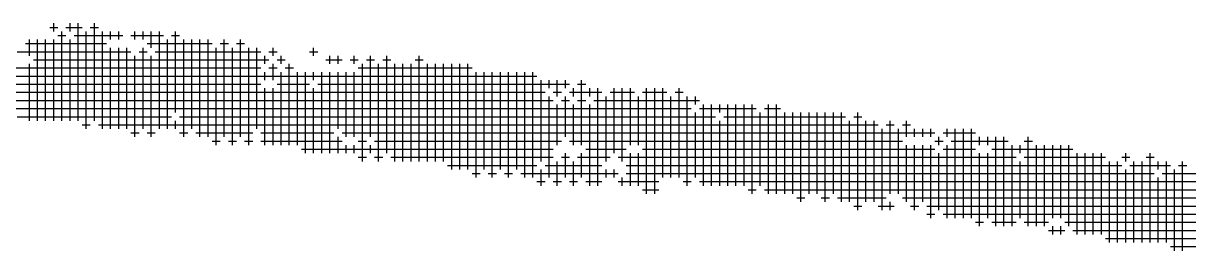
# Model space of a CAD drawing. Header units: feet. Extents: x 0 to 336400, y 0 to 237600.
# Drawn here: x 212533 to 213075, y 10754 to 10860 of the extents above; entities that cross this region are included whole.
import ezdxf

# ---------------------------------------------------------------- set-up
doc = ezdxf.new("R2010")
doc.units = ezdxf.units.FT
doc.header["$LTSCALE"] = 2200
doc.header["$MEASUREMENT"] = 0
doc.layers.add('CX-MISC', color=2, linetype='CONTINUOUS')

msp = doc.modelspace()

# ---------------------------------------------------------------- linework, layer by layer
at = {"layer": 'CX-MISC'}
for p, q in [((212546.82, 10856.38, 9817.04), (212546.82, 10860.16, 9817.04)), ((212554.38, 10856.38, 9817.04), (212554.38, 10860.16, 9817.04)), ((212558.16, 10814.8, 9817.04), (212558.16, 10860.16, 9817.04)), ((212565.72, 10814.8, 9817.04), (212565.72, 10860.16, 9817.04)), ((212544.93, 10858.27, 9817.04), (212548.71, 10858.27, 9817.04)), ((212548.71, 10854.49, 9817.04), (212552.49, 10854.49, 9817.04)), ((212550.6, 10814.8, 9817.04), (212550.6, 10856.38, 9817.04)), ((212552.49, 10858.27, 9817.04), (212560.05, 10858.27, 9817.04)), ((212556.27, 10854.49, 9817.04), (212578.95, 10854.49, 9817.04)), ((212561.94, 10811.02, 9817.04), (212561.94, 10856.38, 9817.04)), ((212563.83, 10858.27, 9817.04), (212567.61, 10858.27, 9817.04)), ((212569.5, 10811.02, 9817.04), (212569.5, 10856.38, 9817.04)), ((212573.28, 10852.6, 9817.04), (212573.28, 10856.38, 9817.04)), ((212577.06, 10852.6, 9817.04), (212577.06, 10856.38, 9817.04)), ((212582.73, 10854.49, 9817.04), (212597.85, 10854.49, 9817.04)), ((212584.62, 10852.6, 9817.04), (212584.62, 10856.38, 9817.04)), ((212588.4, 10852.6, 9817.04), (212588.4, 10856.38, 9817.04)), ((212592.18, 10848.82, 9817.04), (212592.18, 10856.38, 9817.04)), ((212595.96, 10811.02, 9817.04), (212595.96, 10856.38, 9817.04)), ((212601.63, 10854.49, 9817.04), (212605.41, 10854.49, 9817.04)), ((212603.52, 10818.58, 9817.04), (212603.52, 10856.38, 9817.04)), ((212533.59, 10850.71, 9817.04), (212571.39, 10850.71, 9817.04)), ((212535.48, 10845.04, 9817.04), (212535.48, 10852.6, 9817.04)), ((212539.26, 10814.8, 9817.04), (212539.26, 10852.6, 9817.04)), ((212543.04, 10814.8, 9817.04), (212543.04, 10852.6, 9817.04)), ((212546.82, 10814.8, 9817.04), (212546.82, 10852.6, 9817.04)), ((212554.38, 10814.8, 9817.04), (212554.38, 10852.6, 9817.04)), ((212573.28, 10811.02, 9817.04), (212573.28, 10848.82, 9817.04)), ((212577.06, 10811.02, 9817.04), (212577.06, 10848.82, 9817.04)), ((212580.84, 10811.02, 9817.04), (212580.84, 10848.82, 9817.04)), ((212588.4, 10811.02, 9817.04), (212588.4, 10848.82, 9817.04)), ((212590.29, 10850.71, 9817.04), (212620.53, 10850.71, 9817.04)), ((212599.74, 10811.02, 9817.04), (212599.74, 10852.6, 9817.04)), ((212607.3, 10807.24, 9817.04), (212607.3, 10852.6, 9817.04)), ((212611.08, 10811.02, 9817.04), (212611.08, 10852.6, 9817.04)), ((212614.86, 10807.24, 9817.04), (212614.86, 10852.6, 9817.04)), ((212618.64, 10807.24, 9817.04), (212618.64, 10852.6, 9817.04)), ((212622.42, 10803.46, 9817.04), (212622.42, 10848.82, 9817.04)), ((212624.31, 10850.71, 9817.04), (212628.09, 10850.71, 9817.04)), ((212626.2, 10807.24, 9817.04), (212626.2, 10852.6, 9817.04)), ((212629.98, 10803.46, 9817.04), (212629.98, 10848.82, 9817.04)), ((212631.87, 10850.71, 9817.04), (212635.65, 10850.71, 9817.04)), ((212633.76, 10807.24, 9817.04), (212633.76, 10852.6, 9817.04)), ((212637.54, 10803.46, 9817.04), (212637.54, 10848.82, 9817.04)), ((212641.32, 10811.02, 9817.04), (212641.32, 10848.82, 9817.04)), ((212648.88, 10845.04, 9817.04), (212648.88, 10848.82, 9817.04)), ((212667.78, 10845.04, 9817.04), (212667.78, 10848.82, 9817.04)), ((212529.81, 10846.93, 9817.04), (212582.73, 10846.93, 9817.04)), ((212584.62, 10807.24, 9817.04), (212584.62, 10845.04, 9817.04)), ((212586.51, 10846.93, 9817.04), (212590.29, 10846.93, 9817.04)), ((212592.18, 10807.24, 9817.04), (212592.18, 10845.04, 9817.04)), ((212594.07, 10846.93, 9817.04), (212643.21, 10846.93, 9817.04)), ((212645.1, 10841.26, 9817.04), (212645.1, 10845.04, 9817.04)), ((212646.99, 10846.93, 9817.04), (212650.77, 10846.93, 9817.04)), ((212652.66, 10841.26, 9817.04), (212652.66, 10845.04, 9817.04)), ((212665.89, 10846.93, 9817.04), (212669.67, 10846.93, 9817.04)), ((212675.34, 10841.26, 9817.04), (212675.34, 10845.04, 9817.04)), ((212679.12, 10841.26, 9817.04), (212679.12, 10845.04, 9817.04)), ((212686.68, 10841.26, 9817.04), (212686.68, 10845.04, 9817.04)), ((212694.24, 10807.24, 9817.04), (212694.24, 10845.04, 9817.04)), ((212701.8, 10799.68, 9817.04), (212701.8, 10845.04, 9817.04)), ((212716.92, 10795.9, 9817.04), (212716.92, 10845.04, 9817.04)), ((212367.27, 10839.37, 9817.04), (212643.21, 10839.37, 9817.04)), ((212535.48, 10814.8, 9817.04), (212535.48, 10841.26, 9817.04)), ((212537.37, 10843.15, 9817.04), (212646.99, 10843.15, 9817.04)), ((212646.99, 10839.37, 9817.04), (212650.77, 10839.37, 9817.04)), ((212648.88, 10833.7, 9817.04), (212648.88, 10841.26, 9817.04)), ((212650.77, 10843.15, 9817.04), (212654.55, 10843.15, 9817.04)), ((212654.55, 10839.37, 9817.04), (212658.33, 10839.37, 9817.04)), ((212656.44, 10803.46, 9817.04), (212656.44, 10841.26, 9817.04)), ((212673.45, 10843.15, 9817.04), (212681.01, 10843.15, 9817.04)), ((212684.79, 10843.15, 9817.04), (212688.57, 10843.15, 9817.04)), ((212688.57, 10839.37, 9817.04), (212741.49, 10839.37, 9817.04)), ((212690.46, 10795.9, 9817.04), (212690.46, 10841.26, 9817.04)), ((212692.35, 10843.15, 9817.04), (212696.13, 10843.15, 9817.04)), ((212698.02, 10795.9, 9817.04), (212698.02, 10841.26, 9817.04)), ((212699.91, 10843.15, 9817.04), (212703.69, 10843.15, 9817.04)), ((212705.58, 10795.9, 9817.04), (212705.58, 10841.26, 9817.04)), ((212709.36, 10795.9, 9817.04), (212709.36, 10841.26, 9817.04)), ((212713.14, 10795.9, 9817.04), (212713.14, 10841.26, 9817.04)), ((212715.03, 10843.15, 9817.04), (212718.81, 10843.15, 9817.04)), ((212720.7, 10795.9, 9817.04), (212720.7, 10841.26, 9817.04)), ((212724.48, 10795.9, 9817.04), (212724.48, 10841.26, 9817.04)), ((212728.26, 10795.9, 9817.04), (212728.26, 10841.26, 9817.04)), ((212732.04, 10792.12, 9817.04), (212732.04, 10841.26, 9817.04)), ((212735.82, 10792.12, 9817.04), (212735.82, 10841.26, 9817.04)), ((212739.6, 10792.12, 9817.04), (212739.6, 10841.26, 9817.04)), ((212378.61, 10835.59, 9817.04), (212771.73, 10835.59, 9817.04)), ((212645.1, 10833.7, 9817.04), (212645.1, 10837.48, 9817.04)), ((212652.66, 10803.46, 9817.04), (212652.66, 10837.48, 9817.04)), ((212660.22, 10803.46, 9817.04), (212660.22, 10837.48, 9817.04)), ((212664, 10799.68, 9817.04), (212664, 10837.48, 9817.04)), ((212667.78, 10833.7, 9817.04), (212667.78, 10837.48, 9817.04)), ((212671.56, 10799.68, 9817.04), (212671.56, 10837.48, 9817.04)), ((212675.34, 10799.68, 9817.04), (212675.34, 10837.48, 9817.04)), ((212679.12, 10811.02, 9817.04), (212679.12, 10837.48, 9817.04)), ((212682.9, 10807.24, 9817.04), (212682.9, 10837.48, 9817.04)), ((212686.68, 10807.24, 9817.04), (212686.68, 10837.48, 9817.04)), ((212743.38, 10788.34, 9817.04), (212743.38, 10837.48, 9817.04)), ((212747.16, 10792.12, 9817.04), (212747.16, 10837.48, 9817.04)), ((212750.94, 10788.34, 9817.04), (212750.94, 10837.48, 9817.04)), ((212754.72, 10792.12, 9817.04), (212754.72, 10837.48, 9817.04)), ((212758.5, 10788.34, 9817.04), (212758.5, 10837.48, 9817.04)), ((212762.28, 10792.12, 9817.04), (212762.28, 10837.48, 9817.04)), ((212766.06, 10788.34, 9817.04), (212766.06, 10837.48, 9817.04)), ((212769.84, 10788.34, 9817.04), (212769.84, 10837.48, 9817.04)), ((212773.62, 10795.9, 9817.04), (212773.62, 10833.7, 9817.04)), ((212777.4, 10829.92, 9817.04), (212777.4, 10833.7, 9817.04)), ((212781.18, 10826.14, 9817.04), (212781.18, 10833.7, 9817.04)), ((212784.96, 10829.92, 9817.04), (212784.96, 10833.7, 9817.04)), ((212792.52, 10803.46, 9817.04), (212792.52, 10833.7, 9817.04)), ((212412.63, 10831.81, 9817.04), (212643.21, 10831.81, 9817.04)), ((212431.53, 10828.03, 9817.04), (212775.51, 10828.03, 9817.04)), ((212645.1, 10803.46, 9817.04), (212645.1, 10829.92, 9817.04)), ((212648.88, 10803.46, 9817.04), (212648.88, 10829.92, 9817.04)), ((212650.77, 10831.81, 9817.04), (212665.89, 10831.81, 9817.04)), ((212667.78, 10799.68, 9817.04), (212667.78, 10829.92, 9817.04)), ((212669.67, 10831.81, 9817.04), (212786.85, 10831.81, 9817.04)), ((212779.29, 10828.03, 9817.04), (212783.07, 10828.03, 9817.04)), ((212786.85, 10828.03, 9817.04), (212801.97, 10828.03, 9817.04)), ((212788.74, 10826.14, 9817.04), (212788.74, 10829.92, 9817.04)), ((212790.63, 10831.81, 9817.04), (212794.41, 10831.81, 9817.04)), ((212796.3, 10826.14, 9817.04), (212796.3, 10829.92, 9817.04)), ((212800.08, 10784.56, 9817.04), (212800.08, 10829.92, 9817.04)), ((212805.75, 10828.03, 9817.04), (212817.09, 10828.03, 9817.04)), ((212807.64, 10799.68, 9817.04), (212807.64, 10829.92, 9817.04)), ((212811.42, 10795.9, 9817.04), (212811.42, 10829.92, 9817.04)), ((212815.2, 10803.46, 9817.04), (212815.2, 10829.92, 9817.04)), ((212820.87, 10828.03, 9817.04), (212832.21, 10828.03, 9817.04)), ((212822.76, 10780.78, 9817.04), (212822.76, 10829.92, 9817.04)), ((212826.54, 10780.78, 9817.04), (212826.54, 10829.92, 9817.04)), ((212830.32, 10788.34, 9817.04), (212830.32, 10829.92, 9817.04)), ((212835.99, 10828.03, 9817.04), (212839.77, 10828.03, 9817.04)), ((212837.88, 10788.34, 9817.04), (212837.88, 10829.92, 9817.04)), ((212476.89, 10824.25, 9817.04), (212779.29, 10824.25, 9817.04)), ((212777.4, 10788.34, 9817.04), (212777.4, 10826.14, 9817.04)), ((212781.18, 10803.46, 9817.04), (212781.18, 10822.36, 9817.04)), ((212783.07, 10824.25, 9817.04), (212786.85, 10824.25, 9817.04)), ((212784.96, 10807.24, 9817.04), (212784.96, 10826.14, 9817.04)), ((212788.74, 10803.46, 9817.04), (212788.74, 10822.36, 9817.04)), ((212790.63, 10824.25, 9817.04), (212794.41, 10824.25, 9817.04)), ((212796.3, 10784.56, 9817.04), (212796.3, 10822.36, 9817.04)), ((212798.19, 10824.25, 9817.04), (212847.33, 10824.25, 9817.04)), ((212803.86, 10795.9, 9817.04), (212803.86, 10826.14, 9817.04)), ((212818.98, 10803.46, 9817.04), (212818.98, 10826.14, 9817.04)), ((212834.1, 10788.34, 9817.04), (212834.1, 10826.14, 9817.04)), ((212841.66, 10784.56, 9817.04), (212841.66, 10826.14, 9817.04)), ((212845.44, 10822.36, 9817.04), (212845.44, 10826.14, 9817.04)), ((212849.22, 10784.56, 9817.04), (212849.22, 10822.36, 9817.04)), ((212853, 10784.56, 9817.04), (212853, 10822.36, 9817.04)), ((212856.78, 10818.58, 9817.04), (212856.78, 10822.36, 9817.04)), ((212860.56, 10784.56, 9817.04), (212860.56, 10822.36, 9817.04)), ((212864.34, 10784.56, 9817.04), (212864.34, 10822.36, 9817.04)), ((212868.12, 10784.56, 9817.04), (212868.12, 10822.36, 9817.04)), ((212871.9, 10780.78, 9817.04), (212871.9, 10822.36, 9817.04)), ((212879.46, 10780.78, 9817.04), (212879.46, 10822.36, 9817.04)), ((212883.24, 10780.78, 9817.04), (212883.24, 10822.36, 9817.04)), ((212495.79, 10820.47, 9817.04), (212843.55, 10820.47, 9817.04)), ((212529.81, 10816.69, 9817.04), (212601.63, 10816.69, 9817.04)), ((212605.41, 10816.69, 9817.04), (212854.89, 10816.69, 9817.04)), ((212845.44, 10788.34, 9817.04), (212845.44, 10818.58, 9817.04)), ((212847.33, 10820.47, 9817.04), (212873.79, 10820.47, 9817.04)), ((212858.67, 10816.69, 9817.04), (212915.37, 10816.69, 9817.04)), ((212875.68, 10784.56, 9817.04), (212875.68, 10818.58, 9817.04)), ((212877.57, 10820.47, 9817.04), (212885.13, 10820.47, 9817.04)), ((212887.02, 10780.78, 9817.04), (212887.02, 10818.58, 9817.04)), ((212890.8, 10780.78, 9817.04), (212890.8, 10818.58, 9817.04)), ((212894.58, 10777, 9817.04), (212894.58, 10818.58, 9817.04)), ((212898.36, 10780.78, 9817.04), (212898.36, 10818.58, 9817.04)), ((212902.14, 10780.78, 9817.04), (212902.14, 10818.58, 9817.04)), ((212905.92, 10777, 9817.04), (212905.92, 10818.58, 9817.04)), ((212909.7, 10780.78, 9817.04), (212909.7, 10818.58, 9817.04)), ((212913.48, 10777, 9817.04), (212913.48, 10818.58, 9817.04)), ((212919.15, 10816.69, 9817.04), (212922.93, 10816.69, 9817.04)), ((212921.04, 10773.22, 9817.04), (212921.04, 10818.58, 9817.04)), ((212560.05, 10812.91, 9817.04), (212563.83, 10812.91, 9817.04)), ((212567.61, 10812.91, 9817.04), (212930.49, 10812.91, 9817.04)), ((212603.52, 10811.02, 9817.04), (212603.52, 10814.8, 9817.04)), ((212856.78, 10784.56, 9817.04), (212856.78, 10814.8, 9817.04)), ((212917.26, 10777, 9817.04), (212917.26, 10814.8, 9817.04)), ((212924.82, 10777, 9817.04), (212924.82, 10814.8, 9817.04)), ((212928.6, 10777, 9817.04), (212928.6, 10814.8, 9817.04)), ((212932.38, 10773.22, 9817.04), (212932.38, 10811.02, 9817.04)), ((212934.27, 10812.91, 9817.04), (212938.05, 10812.91, 9817.04)), ((212936.16, 10780.78, 9817.04), (212936.16, 10814.8, 9817.04)), ((212939.94, 10780.78, 9817.04), (212939.94, 10811.02, 9817.04)), ((212941.83, 10812.91, 9817.04), (212945.61, 10812.91, 9817.04)), ((212943.72, 10807.24, 9817.04), (212943.72, 10814.8, 9817.04)), ((212947.5, 10807.24, 9817.04), (212947.5, 10811.02, 9817.04)), ((212951.28, 10807.24, 9817.04), (212951.28, 10811.02, 9817.04)), ((212955.06, 10807.24, 9817.04), (212955.06, 10811.02, 9817.04)), ((212962.62, 10807.24, 9817.04), (212962.62, 10811.02, 9817.04)), ((212966.4, 10769.44, 9817.04), (212966.4, 10811.02, 9817.04)), ((212970.18, 10769.44, 9817.04), (212970.18, 10811.02, 9817.04)), ((212973.96, 10769.44, 9817.04), (212973.96, 10811.02, 9817.04)), ((212582.73, 10809.13, 9817.04), (212586.51, 10809.13, 9817.04)), ((212590.29, 10809.13, 9817.04), (212594.07, 10809.13, 9817.04)), ((212605.41, 10809.13, 9817.04), (212609.19, 10809.13, 9817.04)), ((212612.97, 10809.13, 9817.04), (212639.43, 10809.13, 9817.04)), ((212620.53, 10805.35, 9817.04), (212624.31, 10805.35, 9817.04)), ((212628.09, 10805.35, 9817.04), (212631.87, 10805.35, 9817.04)), ((212635.65, 10805.35, 9817.04), (212639.43, 10805.35, 9817.04)), ((212643.21, 10809.13, 9817.04), (212677.23, 10809.13, 9817.04)), ((212643.21, 10805.35, 9817.04), (212681.01, 10805.35, 9817.04)), ((212679.12, 10799.68, 9817.04), (212679.12, 10807.24, 9817.04)), ((212681.01, 10809.13, 9817.04), (212956.95, 10809.13, 9817.04)), ((212688.57, 10805.35, 9817.04), (212692.35, 10805.35, 9817.04)), ((212696.13, 10805.35, 9817.04), (212783.07, 10805.35, 9817.04)), ((212786.85, 10805.35, 9817.04), (212941.83, 10805.35, 9817.04)), ((212956.95, 10805.35, 9817.04), (212960.73, 10805.35, 9817.04)), ((212958.84, 10803.46, 9817.04), (212958.84, 10807.24, 9817.04)), ((212960.73, 10809.13, 9817.04), (212975.85, 10809.13, 9817.04)), ((212964.51, 10805.35, 9817.04), (212990.97, 10805.35, 9817.04)), ((212977.74, 10803.46, 9817.04), (212977.74, 10807.24, 9817.04)), ((212981.52, 10803.46, 9817.04), (212981.52, 10807.24, 9817.04)), ((212985.3, 10765.66, 9817.04), (212985.3, 10807.24, 9817.04)), ((212989.08, 10765.66, 9817.04), (212989.08, 10807.24, 9817.04)), ((212998.53, 10805.35, 9817.04), (213002.31, 10805.35, 9817.04)), ((213000.42, 10765.66, 9817.04), (213000.42, 10807.24, 9817.04)), ((212662.11, 10801.57, 9817.04), (212779.29, 10801.57, 9817.04)), ((212682.9, 10799.68, 9817.04), (212682.9, 10803.46, 9817.04)), ((212686.68, 10799.68, 9817.04), (212686.68, 10803.46, 9817.04)), ((212694.24, 10799.68, 9817.04), (212694.24, 10803.46, 9817.04)), ((212794.41, 10801.57, 9817.04), (212813.31, 10801.57, 9817.04)), ((212820.87, 10801.57, 9817.04), (212956.95, 10801.57, 9817.04)), ((212943.72, 10777, 9817.04), (212943.72, 10803.46, 9817.04)), ((212947.5, 10773.22, 9817.04), (212947.5, 10803.46, 9817.04)), ((212951.28, 10777, 9817.04), (212951.28, 10803.46, 9817.04)), ((212955.06, 10769.44, 9817.04), (212955.06, 10803.46, 9817.04)), ((212960.73, 10801.57, 9817.04), (212975.85, 10801.57, 9817.04)), ((212962.62, 10769.44, 9817.04), (212962.62, 10803.46, 9817.04)), ((212983.41, 10801.57, 9817.04), (213021.21, 10801.57, 9817.04)), ((212992.86, 10765.66, 9817.04), (212992.86, 10803.46, 9817.04)), ((212996.64, 10799.68, 9817.04), (212996.64, 10803.46, 9817.04)), ((213004.2, 10765.66, 9817.04), (213004.2, 10803.46, 9817.04)), ((213007.98, 10765.66, 9817.04), (213007.98, 10803.46, 9817.04)), ((213011.76, 10769.44, 9817.04), (213011.76, 10803.46, 9817.04)), ((213015.54, 10769.44, 9817.04), (213015.54, 10803.46, 9817.04)), ((213019.32, 10765.66, 9817.04), (213019.32, 10803.46, 9817.04)), ((212688.57, 10797.79, 9817.04), (212692.35, 10797.79, 9817.04)), ((212696.13, 10797.79, 9817.04), (212699.91, 10797.79, 9817.04)), ((212703.69, 10797.79, 9817.04), (212779.29, 10797.79, 9817.04)), ((212781.18, 10784.56, 9817.04), (212781.18, 10795.9, 9817.04)), ((212783.07, 10797.79, 9817.04), (212786.85, 10797.79, 9817.04)), ((212784.96, 10788.34, 9817.04), (212784.96, 10799.68, 9817.04)), ((212788.74, 10784.56, 9817.04), (212788.74, 10795.9, 9817.04)), ((212790.63, 10797.79, 9817.04), (212805.75, 10797.79, 9817.04)), ((212792.52, 10788.34, 9817.04), (212792.52, 10799.68, 9817.04)), ((212809.53, 10797.79, 9817.04), (212994.75, 10797.79, 9817.04)), ((212815.2, 10784.56, 9817.04), (212815.2, 10799.68, 9817.04)), ((212818.98, 10784.56, 9817.04), (212818.98, 10799.68, 9817.04)), ((212958.84, 10773.22, 9817.04), (212958.84, 10799.68, 9817.04)), ((212977.74, 10765.66, 9817.04), (212977.74, 10799.68, 9817.04)), ((212981.52, 10769.44, 9817.04), (212981.52, 10799.68, 9817.04)), ((212996.64, 10769.44, 9817.04), (212996.64, 10795.9, 9817.04)), ((212998.53, 10797.79, 9817.04), (213036.33, 10797.79, 9817.04)), ((213023.1, 10761.88, 9817.04), (213023.1, 10799.68, 9817.04)), ((213026.88, 10761.88, 9817.04), (213026.88, 10799.68, 9817.04)), ((213030.66, 10761.88, 9817.04), (213030.66, 10799.68, 9817.04)), ((213034.44, 10761.88, 9817.04), (213034.44, 10799.68, 9817.04)), ((213038.22, 10758.1, 9817.04), (213038.22, 10795.9, 9817.04)), ((213042, 10758.1, 9817.04), (213042, 10795.9, 9817.04)), ((213043.89, 10797.79, 9817.04), (213047.67, 10797.79, 9817.04)), ((213045.78, 10795.9, 9817.04), (213045.78, 10799.68, 9817.04)), ((213049.56, 10758.1, 9817.04), (213049.56, 10795.9, 9817.04)), ((213053.34, 10758.1, 9817.04), (213053.34, 10795.9, 9817.04)), ((213055.23, 10797.79, 9817.04), (213059.01, 10797.79, 9817.04)), ((213057.12, 10758.1, 9817.04), (213057.12, 10799.68, 9817.04)), ((213060.9, 10792.12, 9817.04), (213060.9, 10795.9, 9817.04)), ((213064.68, 10758.1, 9817.04), (213064.68, 10795.9, 9817.04)), ((213072.24, 10754.32, 9817.04), (213072.24, 10795.9, 9817.04)), ((212730.15, 10794.01, 9817.04), (212771.73, 10794.01, 9817.04)), ((212741.49, 10790.23, 9817.04), (212745.27, 10790.23, 9817.04)), ((212749.05, 10790.23, 9817.04), (212752.83, 10790.23, 9817.04)), ((212756.61, 10790.23, 9817.04), (212760.39, 10790.23, 9817.04)), ((212764.17, 10790.23, 9817.04), (212809.53, 10790.23, 9817.04)), ((212773.62, 10784.56, 9817.04), (212773.62, 10792.12, 9817.04)), ((212775.51, 10794.01, 9817.04), (212801.97, 10794.01, 9817.04)), ((212803.86, 10788.34, 9817.04), (212803.86, 10792.12, 9817.04)), ((212807.64, 10788.34, 9817.04), (212807.64, 10792.12, 9817.04)), ((212813.31, 10794.01, 9817.04), (213043.89, 10794.01, 9817.04)), ((212813.31, 10790.23, 9817.04), (213059.01, 10790.23, 9817.04)), ((213045.78, 10758.1, 9817.04), (213045.78, 10792.12, 9817.04)), ((213047.67, 10794.01, 9817.04), (213066.57, 10794.01, 9817.04)), ((213062.79, 10790.23, 9817.04), (213096.81, 10790.23, 9817.04)), ((213068.46, 10754.32, 9817.04), (213068.46, 10792.12, 9817.04)), ((213070.35, 10794.01, 9817.04), (213074.13, 10794.01, 9817.04)), ((212771.73, 10786.45, 9817.04), (212775.51, 10786.45, 9817.04)), ((212779.29, 10786.45, 9817.04), (212783.07, 10786.45, 9817.04)), ((212786.85, 10786.45, 9817.04), (212790.63, 10786.45, 9817.04)), ((212794.41, 10786.45, 9817.04), (212801.97, 10786.45, 9817.04)), ((212809.53, 10786.45, 9817.04), (212828.43, 10786.45, 9817.04)), ((212811.42, 10784.56, 9817.04), (212811.42, 10788.34, 9817.04)), ((212839.77, 10786.45, 9817.04), (212843.55, 10786.45, 9817.04)), ((212847.33, 10786.45, 9817.04), (213119.49, 10786.45, 9817.04)), ((213060.9, 10758.1, 9817.04), (213060.9, 10788.34, 9817.04)), ((212820.87, 10782.67, 9817.04), (212828.43, 10782.67, 9817.04)), ((212870.01, 10782.67, 9817.04), (212873.79, 10782.67, 9817.04)), ((212877.57, 10782.67, 9817.04), (213153.51, 10782.67, 9817.04)), ((212892.69, 10778.89, 9817.04), (212896.47, 10778.89, 9817.04)), ((212904.03, 10778.89, 9817.04), (212907.81, 10778.89, 9817.04)), ((212911.59, 10778.89, 9817.04), (212934.27, 10778.89, 9817.04)), ((212941.83, 10778.89, 9817.04), (213164.85, 10778.89, 9817.04)), ((212919.15, 10775.11, 9817.04), (212922.93, 10775.11, 9817.04)), ((212930.49, 10775.11, 9817.04), (212938.05, 10775.11, 9817.04)), ((212936.16, 10773.22, 9817.04), (212936.16, 10777, 9817.04)), ((212945.61, 10775.11, 9817.04), (212949.39, 10775.11, 9817.04)), ((212953.17, 10775.11, 9817.04), (213195.09, 10775.11, 9817.04)), ((212953.17, 10771.33, 9817.04), (212956.95, 10771.33, 9817.04)), ((212960.73, 10771.33, 9817.04), (213210.21, 10771.33, 9817.04)), ((212975.85, 10767.55, 9817.04), (212979.63, 10767.55, 9817.04)), ((212983.41, 10767.55, 9817.04), (212994.75, 10767.55, 9817.04)), ((212998.53, 10767.55, 9817.04), (213009.87, 10767.55, 9817.04)), ((213017.43, 10767.55, 9817.04), (213240.45, 10767.55, 9817.04)), ((213009.87, 10763.77, 9817.04), (213017.43, 10763.77, 9817.04)), ((213011.76, 10761.88, 9817.04), (213011.76, 10765.66, 9817.04)), ((213015.54, 10761.88, 9817.04), (213015.54, 10765.66, 9817.04)), ((213021.21, 10763.77, 9817.04), (213093.03, 10763.77, 9817.04)), ((213036.33, 10759.99, 9817.04), (213096.81, 10759.99, 9817.04)), ((213066.57, 10756.21, 9817.04), (213093.03, 10756.21, 9817.04))]:
    msp.add_line(p, q, dxfattribs=at)

doc.saveas('drawing.dxf')
